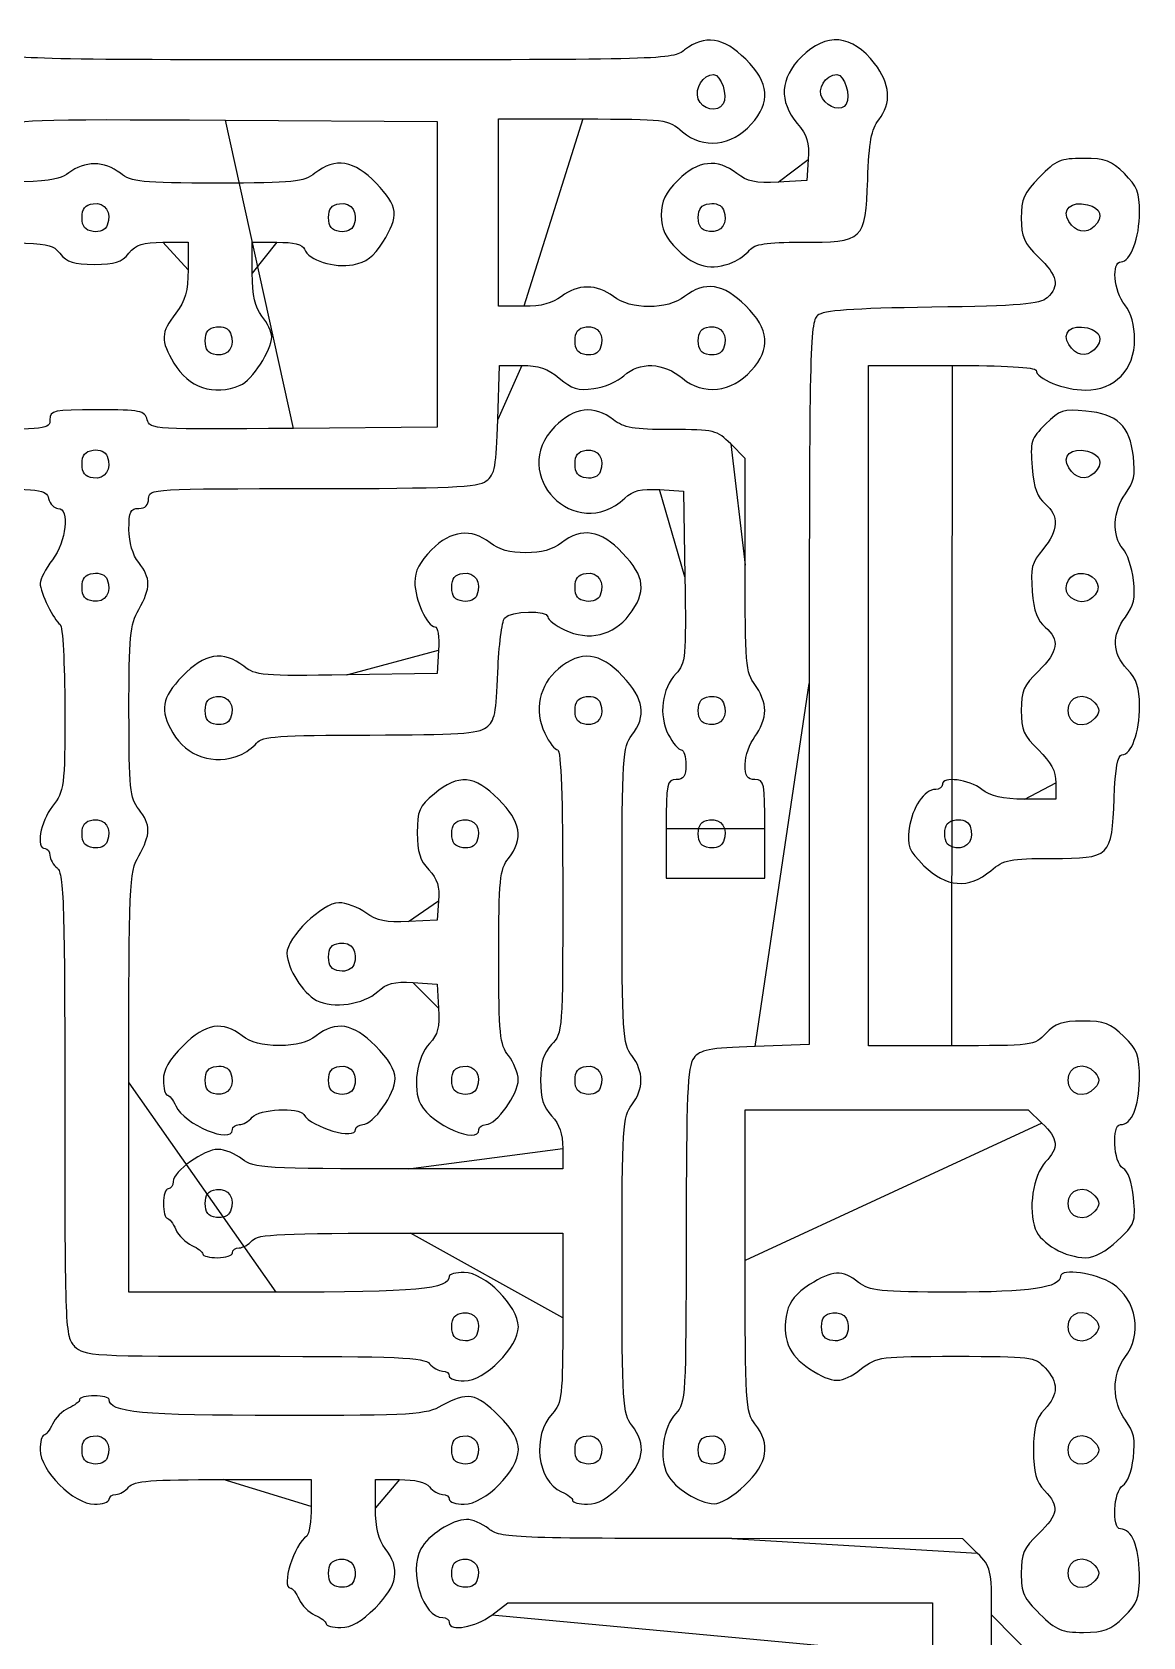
# Model space of a CAD drawing. Extents: x 3 to 424, y 4 to 565.
# Drawn here: x 242.7 to 422.9, y 304.1 to 564.5 of the extents above; entities that cross this region are included whole.
import ezdxf

# ---------------------------------------------------------------- set-up
doc = ezdxf.new("R2010")
doc.units = 0
doc.layers.get('0').update_dxf_attribs({"linetype": 'CONTINUOUS'})

msp = doc.modelspace()

# ---------------------------------------------------------------- linework, layer by layer
at = {"color": 7}
for points in [[(350.7878, 553.63839), (350.7878, 553.63839)], [(370.93212, 553.732942), (370.93212, 553.732942)], [(274.06756, 550.20869), (308.4, 550), (308.4, 525.199998), (308.4, 500.399998), (285.096424, 500.18807)], [(322.473816, 519.999998), (318.4, 519.999998), (318.4, 535.199998), (318.4, 550.4), (332.08452, 550.4)], [(368.6474, 543.828214), (368.39996, 540.399998), (363.7778, 540.159414)], [(250.8, 534.399998), (250.8, 534.399998)], [(290.8, 534.399998), (290.8, 534.399998)], [(350.79996, 534.399998), (350.79996, 534.399998)], [(410.90372, 533.777982), (410.90372, 533.777982)], [(263.928264, 530.39999), (268.000032, 530.39999), (268.000032, 525.946614)], [(278.417792, 525.399998), (278.400032, 530.399998), (282.425136, 530.399998)], [(356.4278, 527.161222), (356.4278, 527.161222)], [(270.8, 514.399998), (270.8, 514.399998)], [(330.79996, 514.399998), (330.79996, 514.399998)], [(350.79996, 514.399998), (350.79996, 514.399998)], [(410.90372, 513.777982), (410.90372, 513.777982)], [(318.270784, 501.632886), (318.54156, 510.399998), (322.155296, 510.399998)], [(391.86052, 400), (378.39996, 400), (378.39996, 455.2), (378.39996, 510.399998), (391.99996, 510.399998)], [(276.479488, 507.180334), (276.479456, 507.180342)], [(358.39996, 477.98772), (358.39996, 495.323078), (356.06156, 497.661542)], [(250.8, 494.399998), (250.8, 494.399998)], [(330.79996, 494.399998), (330.79996, 494.399998)], [(410.90372, 493.777982), (410.90372, 493.777982)], [(344.50244, 490.247814), (348.39996, 489.999998), (348.6194, 476.072256)], [(250.8, 474.4), (250.8, 474.4)], [(310.8, 474.4), (310.8, 474.4)], [(330.79996, 474.4), (330.79996, 474.4)], [(411.32132, 472.708112), (411.32132, 472.708112)], [(308.643832, 464.2), (308.4, 460.4), (293.749376, 460.18176)], [(368.79996, 458.790544), (368.79996, 400.177), (360.0258, 399.87668)], [(270.8, 454.4), (270.8, 454.4)], [(330.79996, 454.4), (330.79996, 454.4)], [(350.79996, 454.4), (350.79996, 454.4)], [(410.79996, 454.4), (410.79996, 454.4)], [(276.427776, 447.161216), (276.427776, 447.161216)], [(408.79996, 442.643064), (408.79996, 440), (403.79996, 440.01776)], [(345.59996, 435.2), (345.59996, 427.2), (353.59996, 427.2), (361.59996, 427.2), (361.59996, 435.2), (361.59996, 435.2)], [(250.8, 434.4), (250.8, 434.4)], [(310.8, 434.4), (310.8, 434.4)], [(350.79996, 434.4), (350.79996, 434.4)], [(390.79996, 434.4), (390.79996, 434.4)], [(398.25412, 428.399968), (398.25412, 428.4)], [(308.653728, 423.491248), (308.4, 420.4), (303.780384, 420.159488)], [(290.8, 414.4), (290.8, 414.4)], [(304.502456, 410.247816), (308.4, 410), (308.647816, 406.102456)], [(282.240512, 360), (258.4, 360), (258.4, 393.975664)], [(270.8, 394.4), (270.8, 394.4)], [(290.8, 394.4), (290.8, 394.4)], [(310.8, 394.4), (310.8, 394.4)], [(330.79996, 394.4), (330.79996, 394.4)], [(410.79996, 394.4), (410.79996, 394.4)], [(358.39996, 365.126184), (358.39996, 389.6), (381.3562, 389.6), (404.31244, 389.6), (406.5562, 387.450328)], [(295.2, 386.4), (295.2, 386.4)], [(315.2, 386.4), (315.2, 386.4)], [(328.79996, 383.34844), (328.79996, 380), (303.8, 380.01776)], [(270.8, 374.4), (270.8, 374.4)], [(410.79996, 374.4), (410.79996, 374.4)], [(304.097952, 369.599968), (328.79996, 369.6), (328.79996, 355.85156)], [(310.8, 354.4), (310.8, 354.4)], [(370.79996, 354.4), (370.79996, 354.4)], [(410.79996, 354.4), (410.79996, 354.4)], [(250.8, 334.4), (250.8, 334.4)], [(310.8, 334.4), (310.8, 334.4)], [(330.79996, 334.4), (330.79996, 334.4)], [(350.79996, 334.4), (350.79996, 334.4)], [(410.79996, 334.4), (410.79996, 334.4)], [(273.697984, 329.6), (288.000032, 329.6), (288.000032, 325.247216)], [(298.417792, 325), (298.400032, 329.6), (302.30208, 329.6)], [(338.39996, 328.8), (338.39996, 328.8)], [(358.36628, 328.676128), (358.36628, 328.676128)], [(396.06156, 317.661536), (393.72308, 320), (356.26156, 320.01776)], [(290.8, 314.4), (290.8, 314.4)], [(310.8, 314.4), (310.8, 314.4)], [(410.79996, 314.4), (410.79996, 314.4)], [(298.400032, 308.8), (298.4, 308.8)], [(317.271112, 307.599968), (319.893248, 309.599968), (354.3466, 309.599968), (388.79996, 309.599968), (388.79996, 300.92396)], [(405.9154, 300), (398.39996, 300), (398.39996, 307.661536)], [(419.84788, 307.294928), (419.84812, 307.294928)]]:
    msp.add_lwpolyline(points, close=True, dxfattribs=at)
for points in [[(358.49412, 560.094118), (354.91372, 563.674519), (351.81708, 564.144955), (348.58172, 561.6)], [(379.39996, 559.411392), (375.78916, 564.120295), (371.54228, 564.502302), (367.51996, 560.48)], [(292.8, 560), (240.26372, 560), (239.00652, 560.036064), (237.018296, 561.6)], [(348.58172, 561.6), (346.59348, 560.036061), (345.33628, 560), (292.8, 560)], [(359.39996, 549.563226), (362.61724, 553.163617), (362.353, 556.235235), (358.49412, 560.094118)], [(367.51996, 560.48), (364.06684, 557.026822), (363.83276, 553.272238), (366.8474, 549.689591)], [(350.7878, 553.63839), (350.21612, 555.439524), (351.57676, 557.6), (353.28268, 557.6)], [(353.28268, 557.6), (354.50652, 557.6), (355.63012, 554.14312), (354.82812, 552.845468)], [(370.93212, 553.732942), (369.98052, 555.244128), (371.41252, 557.6), (373.28268, 557.6)], [(373.28268, 557.6), (374.52772, 557.6), (375.62428, 554.133672), (374.80076, 552.801174)], [(380.08332, 550.287666), (382.20388, 552.983474), (381.9738, 556.054834), (379.39996, 559.411392)], [(354.82812, 552.845468), (353.9374, 551.404244), (351.33476, 551.915011), (350.7878, 553.63839)], [(374.80076, 552.801174), (374.05564, 551.595647), (371.9602, 552.100356), (370.93212, 553.732942)], [(238.294624, 548.87119), (239.681232, 550.359537), (241.019528, 550.409574), (274.06756, 550.20869)], [(332.08452, 550.4), (345.66084, 550.4), (345.7886, 550.383528), (348.2454, 548.316246)], [(348.2454, 548.316246), (351.6038, 545.490366), (356.22188, 546.00663), (359.39996, 549.563226)], [(366.8474, 549.689591), (368.47948, 547.749974), (368.8446, 546.56103), (368.6474, 543.828214)], [(378.28332, 540.514454), (378.50708, 546.708982), (378.8858, 548.765222), (380.08332, 550.287666)], [(257.018328, 541.599998), (254.441256, 543.627126), (251.1784, 543.642534), (248.632088, 541.639598)], [(298.523904, 539.966318), (294.983232, 543.688326), (291.884032, 544.19759), (288.581736, 541.599998)], [(357.06988, 541.559414), (353.91668, 544.03971), (350.7182, 543.678182), (347.51996, 540.479998)], [(413.30084, 543.999998), (409.521, 543.999998), (408.84364, 543.712142), (406.16236, 540.96627)], [(419.93844, 541.538462), (417.81844, 543.658454), (416.89748, 543.999998), (413.30084, 543.999998)], [(248.632088, 541.639598), (246.766544, 540.172166), (245.001568, 540.064934), (219.007032, 539.839598)], [(272.800032, 539.999998), (260.263752, 539.999998), (258.873168, 540.140982), (257.018328, 541.599998)], [(288.581736, 541.599998), (286.726896, 540.140982), (285.336312, 539.999998), (272.800032, 539.999998)], [(299.614608, 530.423086), (302.29932, 534.67595), (302.127656, 536.177982), (298.523904, 539.966318)], [(347.51996, 540.479998), (345.40684, 538.366846), (344.79996, 537.099606), (344.79996, 534.799998)], [(363.7778, 540.159414), (360.087, 539.96731), (358.73524, 540.24943), (357.06988, 541.559414)], [(367.54508, 530.399998), (377.69876, 530.399998), (377.92572, 530.613822), (378.28332, 540.514454)], [(406.16236, 540.96627), (403.63188, 538.374838), (403.19996, 537.406326), (403.19996, 534.323206)], [(422.39996, 535.29795), (422.39996, 538.451134), (421.99236, 539.48455), (419.93844, 541.538462)], [(250.8, 534.399998), (250.8, 535.866182), (251.281392, 536.468358), (252.603576, 536.65611)], [(252.603576, 536.65611), (254.569264, 536.935238), (255.685704, 535.21963), (254.889168, 533.143894)], [(290.8, 534.399998), (290.8, 535.866182), (291.281392, 536.468358), (292.603576, 536.65611)], [(292.603576, 536.65611), (294.569264, 536.935238), (295.685704, 535.21963), (294.889168, 533.143894)], [(350.79996, 534.399998), (350.79996, 535.866182), (351.2814, 536.468358), (352.60356, 536.65611)], [(352.60356, 536.65611), (353.6854, 536.809734), (354.60004, 536.40955), (354.88916, 535.65611)], [(410.90372, 533.777982), (409.685, 535.713294), (411.29652, 537.150022), (413.9414, 536.48619)], [(252.603576, 532.143894), (251.281392, 532.331646), (250.8, 532.933822), (250.8, 534.399998)], [(292.603576, 532.143894), (291.281392, 532.331646), (290.8, 532.933822), (290.8, 534.399998)], [(344.79996, 534.799998), (344.79996, 532.50039), (345.40684, 531.23315), (347.51996, 529.119998)], [(352.60356, 532.143894), (351.2814, 532.331646), (350.79996, 532.933822), (350.79996, 534.399998)], [(354.88916, 535.65611), (355.68572, 533.580374), (354.56924, 531.864766), (352.60356, 532.143894)], [(403.19996, 534.323206), (403.19996, 531.24851), (403.61476, 530.31187), (405.99996, 527.999998)], [(413.9414, 536.48619), (416.16092, 535.929118), (416.5906, 534.510638), (415.01668, 532.936654)], [(419.39996, 527.206246), (420.95028, 527.215926), (422.39996, 531.126126), (422.39996, 535.29795)], [(254.889168, 533.143894), (254.600048, 532.390454), (253.6854, 531.99027), (252.603576, 532.143894)], [(294.889168, 533.143894), (294.600048, 532.390454), (293.6854, 531.99027), (292.603576, 532.143894)], [(415.01668, 532.936654), (413.75148, 531.671494), (412.00532, 532.028686), (410.90372, 533.777982)], [(222.0718, 530.39999), (245.655096, 530.39999), (245.749008, 530.39359), (247.201112, 528.59999)], [(258.398952, 528.59999), (259.564976, 530.039974), (260.670896, 530.39999), (263.928264, 530.39999)], [(282.425136, 530.399998), (285.148728, 530.399998), (286.590056, 530.035662), (286.882624, 529.273246)], [(286.882624, 529.273246), (287.573368, 527.473198), (291.682792, 526.162422), (294.801272, 526.747454)], [(294.801272, 526.747454), (296.93892, 527.148478), (298.1138, 528.045662), (299.614608, 530.423086)], [(347.51996, 529.119998), (350.30196, 526.338014), (352.95668, 525.754254), (356.4278, 527.161222)], [(356.4278, 527.161222), (357.32308, 527.52411), (358.53716, 528.401294), (359.12572, 529.11051)], [(359.12572, 529.11051), (359.96788, 530.125254), (361.7618, 530.399998), (367.54508, 530.399998)], [(247.201112, 528.59999), (248.372952, 527.152838), (249.47048, 526.79999), (252.800032, 526.79999)], [(252.800032, 526.79999), (256.129584, 526.79999), (257.227112, 527.152838), (258.398952, 528.59999)], [(405.99996, 527.999998), (409.11788, 524.978046), (409.4806, 523.26331), (407.39996, 521.382302)], [(419.99996, 520.218294), (418.22132, 522.479558), (417.81628, 527.196358), (419.39996, 527.206246)], [(268.000032, 525.946614), (268.000032, 522.428918), (267.579824, 520.94231), (266.000032, 518.871102)], [(280, 518.399998), (278.83372, 519.891006), (278.431048, 521.672494), (278.417792, 525.399998)], [(337.01828, 521.599998), (334.42508, 523.639846), (331.17492, 523.639846), (328.58172, 521.599998)], [(358.49412, 520.094118), (354.91372, 523.674518), (351.81708, 524.144958), (348.58172, 521.599998)], [(328.58172, 521.599998), (327.15244, 520.475766), (325.33628, 519.999998), (322.473816, 519.999998)], [(348.58172, 521.599998), (345.81412, 519.423022), (339.78588, 519.423022), (337.01828, 521.599998)], [(407.39996, 521.382302), (406.23468, 520.32879), (403.1034, 520.07331), (388.721, 519.85831)], [(266.000032, 518.871102), (263.55688, 515.667966), (263.5164, 514.511142), (265.716968, 510.781462)], [(281.582208, 515.045726), (281.572448, 515.790582), (280.860432, 517.299998), (280, 518.399998)], [(359.39996, 509.56323), (362.61724, 513.163614), (362.353, 516.235238), (358.49412, 520.094118)], [(370.121, 518.502046), (368.915, 517.499694), (368.79996, 512.300486), (368.79996, 458.790544)], [(388.721, 519.85831), (375.55356, 519.66147), (371.12764, 519.338734), (370.121, 518.502046)], [(421.59996, 514.630574), (421.59996, 516.97287), (421.0546, 518.87759), (419.99996, 520.218294)], [(270.8, 514.399998), (270.8, 515.866182), (271.281392, 516.468358), (272.603576, 516.65611)], [(272.603576, 516.65611), (273.6854, 516.809734), (274.600048, 516.40955), (274.889168, 515.65611)], [(330.79996, 514.399998), (330.79996, 515.866182), (331.2814, 516.468358), (332.60356, 516.65611)], [(332.60356, 516.65611), (334.56924, 516.935238), (335.68572, 515.21963), (334.88916, 513.143894)], [(350.79996, 514.399998), (350.79996, 515.866182), (351.2814, 516.468358), (352.60356, 516.65611)], [(352.60356, 516.65611), (354.56924, 516.935238), (355.68572, 515.21963), (354.88916, 513.143894)], [(410.90372, 513.777982), (409.685, 515.713294), (411.29652, 517.150022), (413.9414, 516.48619)], [(413.9414, 516.48619), (416.16092, 515.929118), (416.5906, 514.510638), (415.01668, 512.936654)], [(272.603576, 512.143894), (271.281392, 512.331646), (270.8, 512.933822), (270.8, 514.399998)], [(274.889168, 515.65611), (275.685704, 513.580374), (274.569264, 511.864766), (272.603576, 512.143894)], [(276.479456, 507.180342), (278.35492, 507.938494), (281.609672, 512.955366), (281.582208, 515.045726)], [(332.60356, 512.143894), (331.2814, 512.331646), (330.79996, 512.933822), (330.79996, 514.399998)], [(334.88916, 513.143894), (334.60004, 512.390454), (333.6854, 511.99027), (332.60356, 512.143894)], [(352.60356, 512.143894), (351.2814, 512.331646), (350.79996, 512.933822), (350.79996, 514.399998)], [(354.88916, 513.143894), (354.60004, 512.390454), (353.6854, 511.99027), (352.60356, 512.143894)], [(415.01668, 512.936654), (413.75148, 511.671494), (412.00532, 512.028686), (410.90372, 513.777982)], [(413.6218, 506.399998), (418.38212, 506.399998), (421.59996, 509.719646), (421.59996, 514.630574)], [(265.716968, 510.781462), (268.078552, 506.778878), (272.131648, 505.422718), (276.479488, 507.180334)], [(338.7302, 508.734422), (341.21948, 511.072958), (345.17588, 510.899078), (348.2454, 508.316246)], [(322.155296, 510.399998), (324.88148, 510.399998), (326.37724, 509.888238), (328.2454, 508.316246)], [(328.2454, 508.316246), (330.27428, 506.609054), (331.28524, 506.308062), (333.83956, 506.65067)], [(333.83956, 506.65067), (335.55428, 506.88067), (337.75508, 507.818358), (338.7302, 508.734422)], [(348.2454, 508.316246), (351.6038, 505.490366), (356.22188, 506.00663), (359.39996, 509.56323)], [(391.99996, 510.399998), (400.29436, 510.399998), (405.59996, 510.095918), (405.59996, 509.620542)], [(405.59996, 509.620542), (405.59996, 508.250822), (410.21004, 506.399998), (413.6218, 506.399998)], [(253.274896, 503.199998), (246.133336, 503.199998), (245.6, 503.088814), (245.6, 501.599998)], [(261.37132, 501.58807), (260.985704, 503.06267), (260.29592, 503.199998), (253.274896, 503.199998)], [(337.01828, 501.599998), (333.91492, 504.041102), (330.70228, 503.662278), (327.51996, 500.479998)], [(413.70348, 503.009278), (410.003, 503.364838), (409.46628, 503.18935), (407.14052, 500.863606)], [(421.39836, 495.63515), (420.8386, 500.601246), (418.84092, 502.51563), (413.70348, 503.009278)], [(245.6, 501.599998), (245.6, 500.064286), (245.066664, 499.999998), (232.326184, 499.999998)], [(285.096424, 500.18807), (262.31832, 499.980918), (261.783344, 500.012486), (261.37132, 501.58807)], [(316.4, 491.658334), (317.795544, 492.711486), (318.0346, 493.986078), (318.270784, 501.632886)], [(327.51996, 500.479998), (319.795616, 492.755614), (330.90148, 481.379696), (338.86396, 488.860126)], [(346.38772, 499.999998), (340.26372, 499.999998), (338.71644, 500.264222), (337.01828, 501.599998)], [(407.14052, 500.863606), (404.76956, 498.492678), (404.63148, 498.04303), (404.98068, 493.832446)], [(356.06156, 497.661542), (353.817, 499.90611), (353.42852, 499.999998), (346.38772, 499.999998)], [(250.8, 494.399998), (250.8, 495.866182), (251.281392, 496.468358), (252.603576, 496.65611)], [(252.603576, 496.65611), (253.6854, 496.809734), (254.600048, 496.40955), (254.889168, 495.65611)], [(254.889168, 495.65611), (255.685704, 493.580374), (254.569264, 491.864766), (252.603576, 492.143894)], [(330.79996, 494.399998), (330.79996, 495.866182), (331.2814, 496.468358), (332.60356, 496.65611)], [(332.60356, 496.65611), (334.56924, 496.935238), (335.68572, 495.21963), (334.88916, 493.143894)], [(410.90372, 493.777982), (409.685, 495.713294), (411.29652, 497.150022), (413.9414, 496.48619)], [(413.9414, 496.48619), (416.16092, 495.929118), (416.5906, 494.510638), (415.01668, 492.936654)], [(420.1102, 489.577934), (421.48252, 491.434102), (421.737, 492.630734), (421.39836, 495.63515)], [(252.603576, 492.143894), (251.281392, 492.331646), (250.8, 492.933822), (250.8, 494.399998)], [(332.60356, 492.143894), (331.2814, 492.331646), (330.79996, 492.933822), (330.79996, 494.399998)], [(334.88916, 493.143894), (334.60004, 492.390454), (333.6854, 491.99027), (332.60356, 492.143894)], [(404.98068, 493.832446), (405.2582, 490.485694), (405.79476, 488.977006), (407.07684, 487.938864)], [(415.01668, 492.936654), (413.75148, 491.671494), (412.00532, 492.028686), (410.90372, 493.777982)], [(232.074896, 490.399998), (244.276992, 490.399998), (244.971656, 490.31639), (245.3682, 488.8)], [(261.6, 488.8), (261.6, 490.367414), (262.141816, 490.400518), (288.2, 490.425446)], [(288.2, 490.425446), (310.649552, 490.446886), (315.049648, 490.639286), (316.4, 491.658334)], [(338.86396, 488.860126), (340.22668, 490.140302), (341.45172, 490.44179), (344.50244, 490.247814)], [(245.3682, 488.8), (245.598328, 487.92), (246.284624, 487.2), (246.893304, 487.2)], [(246.893304, 487.2), (248.815784, 487.2), (248.237048, 481.804032), (246, 478.871112)], [(258.417792, 483.8), (258.402752, 486.6726), (258.648192, 487.2), (260, 487.2)], [(260, 487.2), (261.066664, 487.2), (261.6, 487.733336), (261.6, 488.8)], [(407.07684, 487.938864), (409.37404, 486.078704), (409.25076, 483.566712), (406.71444, 480.55244)], [(419.6946, 480.695456), (417.88724, 482.692552), (418.081, 486.833304), (420.1102, 489.577934)], [(260, 478.4), (259.016728, 479.65704), (258.428968, 481.663024), (258.417792, 483.8)], [(317.018296, 481.6), (313.914936, 484.041104), (310.70228, 483.66228), (307.52, 480.48)], [(338.52388, 479.966312), (334.98316, 483.688328), (331.88396, 484.197584), (328.58172, 481.6)], [(307.52, 480.48), (305.578112, 478.538112), (304.8, 477.039176), (304.8, 475.240272)], [(322.79996, 480), (320.26372, 480), (318.394888, 480.517168), (317.018296, 481.6)], [(328.58172, 481.6), (327.20508, 480.517168), (325.33628, 480), (322.79996, 480)], [(339.58476, 469.908904), (342.43892, 473.65096), (342.17796, 476.12504), (338.52388, 479.966312)], [(406.71444, 480.55244), (404.88604, 478.379472), (404.67356, 477.535192), (404.99132, 473.704056)], [(421.40476, 475.578), (421.1762, 477.605808), (420.40668, 479.908664), (419.6946, 480.695456)], [(246, 478.871112), (244.9, 477.428936), (244, 475.708264), (244, 475.0474)], [(250.8, 474.4), (250.8, 475.866184), (251.281392, 476.46836), (252.603576, 476.656112)], [(252.603576, 476.656112), (253.6854, 476.809728), (254.600048, 476.409552), (254.889168, 475.656112)], [(260, 470.8), (261.989384, 474.341936), (261.989384, 475.856712), (260, 478.4)], [(310.8, 474.4), (310.8, 475.866184), (311.281392, 476.46836), (312.603576, 476.656112)], [(312.603576, 476.656112), (314.569264, 476.93524), (315.685704, 475.219624), (314.889168, 473.143888)], [(330.79996, 474.4), (330.79996, 475.866184), (331.2814, 476.46836), (332.60356, 476.656112)], [(332.60356, 476.656112), (334.56924, 476.93524), (335.68572, 475.219624), (334.88916, 473.143888)], [(359.99996, 458.618296), (358.5118, 460.510232), (358.39996, 461.86372), (358.39996, 477.98772)], [(411.32132, 472.708112), (409.7538, 473.70148), (410.5362, 476.359784), (412.4782, 476.638608)], [(412.4782, 476.638608), (414.81092, 476.973536), (416.52964, 474.802152), (415.19996, 473.2)], [(244, 475.0474), (244, 473.572896), (246.224232, 469.003056), (247.250656, 468.368688)], [(252.603576, 472.143888), (251.281392, 472.33164), (250.8, 472.933816), (250.8, 474.4)], [(254.889168, 475.656112), (255.685704, 473.580376), (254.569264, 471.86476), (252.603576, 472.143888)], [(304.8, 475.240272), (304.8, 472.426952), (306.795952, 468), (308.064376, 468)], [(312.603576, 472.143888), (311.281392, 472.33164), (310.8, 472.933816), (310.8, 474.4)], [(332.60356, 472.143888), (331.2814, 472.33164), (330.79996, 472.933816), (330.79996, 474.4)], [(348.6194, 476.072256), (348.82636, 462.939728), (348.7446, 462.04416), (347.18772, 460.386968)], [(420.1102, 469.577928), (421.47476, 471.423672), (421.73636, 472.636064), (421.40476, 475.578)], [(314.889168, 473.143888), (314.600048, 472.390448), (313.6854, 471.990272), (312.603576, 472.143888)], [(334.88916, 473.143888), (334.60004, 472.390448), (333.6854, 471.990272), (332.60356, 472.143888)], [(404.99132, 473.704056), (405.25844, 470.48236), (405.80644, 468.967576), (407.07684, 467.938864)], [(415.19996, 473.2), (414.0798, 471.85024), (412.90924, 471.701792), (411.32132, 472.708112)], [(258.417792, 454.175664), (258.401872, 466.488296), (258.569928, 468.253872), (260, 470.8)], [(318.27808, 460.633424), (318.431024, 464.90504), (318.925104, 468.85), (319.37604, 469.4)], [(319.37604, 469.4), (320.353952, 470.59276), (326.39996, 470.753776), (326.39996, 469.587056)], [(326.39996, 469.587056), (326.39996, 469.139936), (327.61996, 468.19236), (329.111, 467.481328)], [(329.111, 467.481328), (333.00188, 465.625904), (337.03004, 466.559552), (339.58476, 469.908904)], [(420.39996, 461.1244), (417.94908, 463.76896), (417.85452, 466.527024), (420.1102, 469.577928)], [(247.250656, 468.368688), (247.66748, 468.11108), (248, 462.04536), (248, 454.699408)], [(308.064376, 468), (308.547432, 468), (308.786896, 466.429616), (308.643832, 464.2)], [(407.07684, 467.938864), (409.52588, 465.955744), (409.21876, 463.91976), (405.99996, 460.8)], [(277.041488, 461.58176), (273.716464, 464.197224), (270.624024, 463.69592), (267.076128, 459.966312)], [(338.52388, 459.966312), (334.79124, 463.890096), (331.75308, 464.23524), (328.0886, 461.151776)], [(293.749376, 460.18176), (280.072208, 459.978016), (278.962056, 460.07104), (277.041488, 461.58176)], [(328.0886, 461.151776), (324.96612, 458.524376), (324.10276, 454.440672), (325.88132, 450.711)], [(422.39996, 455.120824), (422.39996, 458.11392), (421.95668, 459.444736), (420.39996, 461.1244)], [(267.076128, 459.966312), (263.695264, 456.41228), (263.367544, 454.481968), (265.519912, 450.8)], [(316.4, 451.658872), (317.767376, 452.691224), (318.040432, 453.996048), (318.27808, 460.633424)], [(339.99996, 450.4), (342.447, 453.528344), (342.02084, 456.290224), (338.52388, 459.966312)], [(347.18772, 460.386968), (344.87428, 457.924392), (344.32932, 453.630688), (345.93596, 450.523832)], [(361.59996, 454.4), (361.59996, 455.601328), (360.87996, 457.49956), (359.99996, 458.618296)], [(405.99996, 460.8), (403.5978, 458.47168), (403.19996, 457.562464), (403.19996, 454.4)], [(270.8, 454.4), (270.8, 455.866184), (271.281392, 456.46836), (272.603576, 456.656112)], [(272.603576, 456.656112), (274.569264, 456.93524), (275.685704, 455.219624), (274.889168, 453.143888)], [(330.79996, 454.4), (330.79996, 455.866184), (331.2814, 456.46836), (332.60356, 456.656112)], [(332.60356, 456.656112), (333.6854, 456.809728), (334.60004, 456.409552), (334.88916, 455.656112)], [(350.79996, 454.4), (350.79996, 455.866184), (351.2814, 456.46836), (352.60356, 456.656112)], [(352.60356, 456.656112), (353.6854, 456.809728), (354.60004, 456.409552), (354.88916, 455.656112)], [(410.79996, 454.4), (410.79996, 456.78748), (413.56396, 457.571264), (415.16796, 455.638608)], [(248, 454.699408), (248, 441.8454), (247.94664, 441.42332), (246, 438.871112)], [(260, 438.4), (258.587232, 440.20612), (258.433856, 441.73544), (258.417792, 454.175664)], [(272.603576, 452.143888), (271.281392, 452.33164), (270.8, 452.933816), (270.8, 454.4)], [(332.60356, 452.143888), (331.2814, 452.33164), (330.79996, 452.933816), (330.79996, 454.4)], [(334.88916, 455.656112), (335.68572, 453.580376), (334.56924, 451.86476), (332.60356, 452.143888)], [(352.60356, 452.143888), (351.2814, 452.33164), (350.79996, 452.933816), (350.79996, 454.4)], [(354.88916, 455.656112), (355.68572, 453.580376), (354.56924, 451.86476), (352.60356, 452.143888)], [(359.99996, 450.181704), (360.87996, 451.30044), (361.59996, 453.198672), (361.59996, 454.4)], [(403.19996, 454.4), (403.19996, 451.237536), (403.5978, 450.32832), (405.99996, 448)], [(415.16796, 453.161392), (413.56396, 451.228736), (410.79996, 452.01252), (410.79996, 454.4)], [(415.16796, 455.638608), (416.00524, 454.62976), (416.00524, 454.17024), (415.16796, 453.161392)], [(419.55116, 447.2), (421.08108, 447.2), (422.39996, 450.86712), (422.39996, 455.120824)], [(265.519912, 450.8), (267.783304, 446.92812), (272.209752, 445.451488), (276.427776, 447.161216)], [(274.889168, 453.143888), (274.600048, 452.390448), (273.6854, 451.990272), (272.603576, 452.143888)], [(297.497952, 450.42544), (311.66004, 450.44624), (315.090368, 450.670112), (316.4, 451.658872)], [(325.88132, 450.711), (326.59236, 449.219952), (327.53996, 448), (327.98708, 448)], [(276.427776, 447.161216), (277.323048, 447.524112), (278.537128, 448.401288), (279.125728, 449.110512)], [(279.125728, 449.110512), (280.048376, 450.222232), (282.581128, 450.403504), (297.497952, 450.42544)], [(327.98708, 448), (328.51876, 448), (328.79996, 440.06076), (328.79996, 425.05156)], [(338.43556, 424.4), (338.43556, 447.002904), (338.52668, 448.516424), (339.99996, 450.4)], [(345.93596, 450.523832), (346.6538, 449.13572), (347.5918, 448), (348.02052, 448)], [(348.02052, 448), (348.44924, 448), (348.79996, 446.92), (348.79996, 445.6)], [(358.39996, 445.673816), (358.39996, 447.034416), (359.11996, 449.062968), (359.99996, 450.181704)], [(405.99996, 448), (408.0874, 445.976832), (408.79996, 444.613456), (408.79996, 442.643064)], [(348.79996, 445.6), (348.79996, 443.733336), (348.44444, 443.2), (347.19996, 443.2)], [(359.99996, 443.2), (358.74492, 443.2), (358.39996, 443.733336), (358.39996, 445.673816)], [(418.27956, 440.121552), (418.47508, 445.070168), (418.85764, 447.2), (419.55116, 447.2)], [(318.4, 440), (314.477608, 443.922392), (311.87064, 444.144264), (307.969784, 440.887688)], [(347.19996, 443.2), (345.70668, 443.2), (345.59996, 442.666664), (345.59996, 435.2)], [(361.59996, 435.2), (361.59996, 442.666664), (361.49332, 443.2), (359.99996, 443.2)], [(396.79996, 441.599968), (394.70548, 443.238344), (390.39996, 443.776528), (390.39996, 442.399968)], [(307.969784, 440.887688), (305.483776, 438.812272), (305.2, 438.163176), (305.2, 434.552136)], [(389.32396, 441.599968), (387.47932, 441.599968), (385.48316, 438.6642), (385.02988, 435.2844)], [(390.39996, 442.399968), (390.39996, 441.959968), (389.9158, 441.599968), (389.32396, 441.599968)], [(403.79996, 440.01776), (400.07252, 440.03104), (398.291, 440.433688), (396.79996, 441.599968)], [(246, 438.871112), (244.013448, 436.266608), (243.268312, 432), (244.8, 432)], [(260, 430.8), (261.989384, 434.341936), (261.989384, 435.856712), (260, 438.4)], [(320, 430.4), (322.498232, 433.5938), (322.036632, 436.363368), (318.4, 440)], [(408.21756, 430.4), (417.7034, 430.4), (417.90324, 430.59308), (418.27956, 440.121552)], [(250.8, 434.4), (250.8, 435.866184), (251.281392, 436.46836), (252.603576, 436.656112)], [(252.603576, 436.656112), (254.569264, 436.93524), (255.685704, 435.219624), (254.889168, 433.143888)], [(310.8, 434.4), (310.8, 435.866184), (311.281392, 436.46836), (312.603576, 436.656112)], [(312.603576, 436.656112), (314.569264, 436.93524), (315.685704, 435.219624), (314.889168, 433.143888)], [(350.79996, 434.4), (350.79996, 435.866184), (351.2814, 436.46836), (352.60356, 436.656112)], [(352.60356, 436.656112), (354.56924, 436.93524), (355.68572, 435.219624), (354.88916, 433.143888)], [(385.02988, 435.2844), (384.63932, 432.372648), (384.88108, 431.758904), (387.41764, 429.222304)], [(390.79996, 434.4), (390.79996, 435.866184), (391.2814, 436.46836), (392.60356, 436.656112)], [(392.60356, 436.656112), (393.6854, 436.809728), (394.60004, 436.409552), (394.88916, 435.656112)], [(394.88916, 435.656112), (395.68572, 433.580376), (394.56924, 431.86476), (392.60356, 432.143888)], [(252.603576, 432.143888), (251.281392, 432.33164), (250.8, 432.933816), (250.8, 434.4)], [(254.889168, 433.143888), (254.600048, 432.390448), (253.6854, 431.990272), (252.603576, 432.143888)], [(305.2, 434.552136), (305.2, 431.446384), (305.622736, 430.07892), (307.053728, 428.555696)], [(312.603576, 432.143888), (311.281392, 432.33164), (310.8, 432.933816), (310.8, 434.4)], [(314.889168, 433.143888), (314.600048, 432.390448), (313.6854, 431.990272), (312.603576, 432.143888)], [(352.60356, 432.143888), (351.2814, 432.33164), (350.79996, 432.933816), (350.79996, 434.4)], [(354.88916, 433.143888), (354.60004, 432.390448), (353.6854, 431.990272), (352.60356, 432.143888)], [(392.60356, 432.143888), (391.2814, 432.33164), (390.79996, 432.933816), (390.79996, 434.4)], [(244.8, 432), (245.24, 432), (245.6, 431.50408), (245.6, 430.897952)], [(245.6, 430.897952), (245.6, 430.291832), (246.14, 429.347752), (246.8, 428.8)], [(258.4, 393.975664), (258.4, 426.468448), (258.46984, 428.075664), (260, 430.8)], [(318.435576, 414.4), (318.435576, 427.078712), (318.583224, 428.588752), (320, 430.4)], [(398.25412, 428.4), (400.42372, 430.22564), (401.29236, 430.4), (408.21756, 430.4)], [(246.8, 428.8), (247.83544, 427.940664), (248, 422.661232), (248, 390.302048)], [(307.053728, 428.555696), (308.467944, 427.050336), (308.847304, 425.849552), (308.653728, 423.491248)], [(387.41764, 429.222304), (390.95588, 425.68412), (394.68972, 425.400768), (398.25412, 428.399968)], [(328.79996, 425.05156), (328.79996, 402.354224), (328.77996, 402.08216), (326.99996, 400.187112)], [(292.476504, 423.2), (289.795864, 423.2), (283.976248, 417.53112), (284.058472, 415)], [(296.856888, 421.559488), (295.589752, 422.461768), (293.618584, 423.2), (292.476504, 423.2)], [(339.99996, 398.4), (338.52668, 400.283576), (338.43556, 401.797096), (338.43556, 424.4)], [(303.780384, 420.159488), (300.14252, 419.970096), (298.671152, 420.267624), (296.856888, 421.559488)], [(292.603576, 416.656112), (294.569264, 416.93524), (295.685704, 415.219624), (294.889168, 413.143888)], [(284.058472, 415), (284.141176, 412.453904), (286.57668, 408.584184), (288.86144, 407.368664)], [(290.8, 414.4), (290.8, 415.866184), (291.281392, 416.46836), (292.603576, 416.656112)], [(292.603576, 412.143888), (291.281392, 412.33164), (290.8, 412.933816), (290.8, 414.4)], [(320, 398.4), (318.583224, 400.211248), (318.435576, 401.721288), (318.435576, 414.4)], [(294.889168, 413.143888), (294.600048, 412.390448), (293.6854, 411.990272), (292.603576, 412.143888)], [(298.781096, 408.78224), (300.232384, 410.145656), (301.401032, 410.445016), (304.502456, 410.247816)], [(288.86144, 407.368664), (291.492504, 405.968904), (296.554232, 406.690216), (298.781096, 408.78224)], [(276.8, 401.6), (273.6062, 404.098232), (270.836632, 403.636632), (267.2, 400)], [(298.4, 400), (294.763368, 403.636632), (291.9938, 404.098232), (288.8, 401.6)], [(308.647816, 406.102456), (308.845016, 403.001032), (308.545656, 401.832384), (307.18224, 400.381096)], [(413.18756, 404), (409.8394, 404), (408.73116, 403.629824), (407.19996, 402)], [(419.84812, 401.505072), (417.66116, 403.6432), (416.70868, 404), (413.18756, 404)], [(282.8, 400.035576), (280.04548, 400.035576), (278.177256, 400.522696), (276.8, 401.6)], [(288.8, 401.6), (287.422744, 400.522696), (285.55452, 400.035576), (282.8, 400.035576)], [(407.19996, 402), (405.3402, 400.02036), (405.18412, 400), (391.86052, 400)], [(422.37452, 394.505072), (422.39692, 398.531776), (422.129, 399.275072), (419.84812, 401.505072)], [(267.2, 400), (264.888888, 397.688888), (264, 396.133336), (264, 394.4)], [(301.6, 394.675512), (301.6, 396.087416), (300.526672, 397.873328), (298.4, 400)], [(307.18224, 400.381096), (305.090216, 398.154232), (304.368904, 393.092504), (305.768664, 390.46144)], [(326.99996, 400.187112), (325.64532, 398.745096), (325.19996, 397.313432), (325.19996, 394.4)], [(360.0258, 399.87668), (352.41644, 399.616224), (351.0922, 399.365512), (350.05124, 397.988176)], [(270.8, 394.4), (270.8, 395.866184), (271.281392, 396.46836), (272.603576, 396.656112)], [(272.603576, 396.656112), (273.6854, 396.809728), (274.600048, 396.409552), (274.889168, 395.656112)], [(290.8, 394.4), (290.8, 395.866184), (291.281392, 396.46836), (292.603576, 396.656112)], [(292.603576, 396.656112), (294.569264, 396.93524), (295.685704, 395.219624), (294.889168, 393.143888)], [(310.8, 394.4), (310.8, 395.866184), (311.281392, 396.46836), (312.603576, 396.656112)], [(312.603576, 396.656112), (314.569264, 396.93524), (315.685704, 395.219624), (314.889168, 393.143888)], [(321.582208, 394.475512), (321.572448, 395.533984), (320.860432, 397.3), (320, 398.4)], [(330.79996, 394.4), (330.79996, 395.866184), (331.2814, 396.46836), (332.60356, 396.656112)], [(332.60356, 396.656112), (334.56924, 396.93524), (335.68572, 395.219624), (334.88916, 393.143888)], [(339.99996, 390.4), (341.99172, 392.946256), (341.99172, 395.853744), (339.99996, 398.4)], [(350.05124, 397.988176), (349.04012, 396.650368), (348.84684, 392.120208), (348.8254, 369.25156)], [(410.79996, 394.4), (410.79996, 396.78748), (413.56396, 397.571264), (415.16796, 395.638608)], [(264, 394.4), (264, 393.08), (264.274632, 392), (264.610296, 392)], [(272.603576, 392.143888), (271.281392, 392.33164), (270.8, 392.933816), (270.8, 394.4)], [(274.889168, 395.656112), (275.685704, 393.580376), (274.569264, 391.86476), (272.603576, 392.143888)], [(292.603576, 392.143888), (291.281392, 392.33164), (290.8, 392.933816), (290.8, 394.4)], [(296.359288, 387.2), (298.075312, 387.2), (301.6, 392.227728), (301.6, 394.675512)], [(312.603576, 392.143888), (311.281392, 392.33164), (310.8, 392.933816), (310.8, 394.4)], [(316.359288, 387.2), (318.016584, 387.2), (321.60328, 392.196256), (321.582208, 394.475512)], [(325.19996, 394.4), (325.19996, 391.486568), (325.64532, 390.054904), (326.99996, 388.612888)], [(332.60356, 392.143888), (331.2814, 392.33164), (330.79996, 392.933816), (330.79996, 394.4)], [(415.16796, 393.161392), (413.56396, 391.228736), (410.79996, 392.01252), (410.79996, 394.4)], [(415.16796, 395.638608), (416.00524, 394.62976), (416.00524, 394.17024), (415.16796, 393.161392)], [(419.3118, 387.2), (421.13452, 387.2), (422.34964, 390.098344), (422.37452, 394.505072)], [(264.610296, 392), (264.94596, 392), (265.57596, 391.21172), (266.010296, 390.248264)], [(294.889168, 393.143888), (294.600048, 392.390448), (293.6854, 391.990272), (292.603576, 392.143888)], [(314.889168, 393.143888), (314.600048, 392.390448), (313.6854, 391.990272), (312.603576, 392.143888)], [(334.88916, 393.143888), (334.60004, 392.390448), (333.6854, 391.990272), (332.60356, 392.143888)], [(248, 390.302048), (248, 353.866664), (248.04552, 352.754488), (249.6, 351.2)], [(266.010296, 390.248264), (267.384424, 387.200152), (275.2, 383.92732), (275.2, 386.4)], [(276.302048, 387.2), (276.908168, 387.2), (277.852248, 387.74), (278.4, 388.4)], [(278.4, 388.4), (279.505816, 389.732432), (286.007344, 390.082544), (286.768688, 388.850656)], [(286.768688, 388.850656), (288.092648, 386.708456), (295.2, 384.642616), (295.2, 386.4)], [(305.768664, 390.46144), (307.515864, 387.177304), (315.2, 383.868264), (315.2, 386.4)], [(326.99996, 388.612888), (328.27476, 387.255944), (328.79996, 385.719856), (328.79996, 383.34844)], [(338.43556, 364.4), (338.43556, 387.002904), (338.52668, 388.516424), (339.99996, 390.4)], [(275.2, 386.4), (275.2, 386.84), (275.69592, 387.2), (276.302048, 387.2)], [(295.2, 386.4), (295.2, 386.84), (295.72168, 387.2), (296.359288, 387.2)], [(315.2, 386.4), (315.2, 386.84), (315.72168, 387.2), (316.359288, 387.2)], [(406.5562, 387.450328), (409.2418, 384.877352), (409.36132, 383.50064), (407.10732, 381.101376)], [(419.707, 380.148056), (418.18084, 381.00216), (417.83348, 387.2), (419.3118, 387.2)], [(272.875512, 383.182176), (270.596256, 383.203216), (265.6, 379.616552), (265.6, 377.959256)], [(276.8, 381.599968), (275.7, 382.4604), (273.933984, 383.172392), (272.875512, 383.182176)], [(303.8, 380.01776), (280.219608, 380.03456), (278.686432, 380.124384), (276.8, 381.599968)], [(407.10732, 381.101376), (405.13188, 378.998592), (404.28468, 373.372808), (405.47844, 370.284496)], [(265.6, 377.959256), (265.6, 377.321648), (265.24, 376.799968), (264.8, 376.799968)], [(421.40964, 375.299552), (421.15364, 377.963848), (420.55284, 379.674704), (419.707, 380.148056)], [(264.8, 376.799968), (264.36, 376.799968), (264, 375.719968), (264, 374.399968)], [(270.8, 374.4), (270.8, 375.866184), (271.281392, 376.46836), (272.603576, 376.656112)], [(272.603576, 376.656112), (274.569264, 376.93524), (275.685704, 375.219624), (274.889168, 373.143888)], [(410.79996, 374.4), (410.79996, 376.78748), (413.56396, 377.571264), (415.16796, 375.638608)], [(415.16796, 375.638608), (416.00524, 374.62976), (416.00524, 374.17024), (415.16796, 373.161392)], [(418.84564, 368.391248), (421.66668, 371.0518), (421.78676, 371.375272), (421.40964, 375.299552)], [(264, 374.399968), (264, 373.079968), (264.274632, 371.999968), (264.610296, 371.999968)], [(272.603576, 372.143888), (271.281392, 372.33164), (270.8, 372.933816), (270.8, 374.4)], [(274.889168, 373.143888), (274.600048, 372.390448), (273.6854, 371.990272), (272.603576, 372.143888)], [(415.16796, 373.161392), (413.56396, 371.228736), (410.79996, 372.01252), (410.79996, 374.4)], [(264.610296, 371.999968), (264.94596, 371.999968), (265.57596, 371.189968), (266.010296, 370.199968)], [(266.010296, 370.199968), (266.444632, 369.209968), (267.61, 368.0446), (268.6, 367.610264)], [(405.47844, 370.284496), (406.41012, 367.874224), (410.38492, 365.6), (413.66596, 365.6)], [(268.6, 367.610264), (269.59, 367.175928), (270.4, 366.545928), (270.4, 366.210264)], [(276.302048, 367.199968), (276.908168, 367.199968), (277.852248, 367.739968), (278.4, 368.399968)], [(278.4, 368.399968), (279.245904, 369.419224), (283.116544, 369.599968), (304.097952, 369.599968)], [(348.8254, 369.25156), (348.8006, 342.8658), (348.7534, 342.053312), (347.13444, 340.330192)], [(413.66596, 365.6), (415.10308, 365.6), (416.92988, 366.584416), (418.84564, 368.391248)], [(270.4, 366.210264), (270.4, 365.8746), (271.48, 365.599968), (272.8, 365.599968)], [(272.8, 365.599968), (274.12, 365.599968), (275.2, 365.959968), (275.2, 366.399968)], [(275.2, 366.399968), (275.2, 366.839968), (275.69592, 367.199968), (276.302048, 367.199968)], [(359.99996, 338.618296), (358.47916, 340.551688), (358.39996, 341.86372), (358.39996, 365.126184)], [(310.39376, 362.6), (310.3716, 360.467056), (305.314216, 360), (282.240512, 360)], [(312.8, 363.2), (311.48, 363.2), (310.397192, 362.93), (310.39376, 362.6)], [(321.6, 354.4), (321.6, 357.752248), (316.152248, 363.2), (312.8, 363.2)], [(339.99996, 338.4), (338.52668, 340.283576), (338.43556, 341.797096), (338.43556, 364.4)], [(376.79996, 361.6), (374.15764, 363.666864), (372.59396, 363.595008), (368.85532, 361.234936)], [(409.59372, 362.6), (409.57452, 360.736312), (404.57556, 360.000944), (392.04052, 360.017792)], [(417.9698, 361.4), (415.38196, 363.095488), (409.60748, 363.922768), (409.59372, 362.6)], [(368.85532, 361.234936), (366.75132, 359.90672), (365.56916, 358.480744), (365.20764, 356.834936)], [(392.04052, 360.017792), (380.13148, 360.033792), (378.59884, 360.192896), (376.79996, 361.6)], [(419.99996, 349.381704), (422.94404, 353.12444), (421.99116, 358.765272), (417.9698, 361.4)], [(312.603576, 356.656112), (314.569264, 356.93524), (315.685704, 355.219624), (314.889168, 353.143888)], [(365.20764, 356.834936), (364.28924, 352.653488), (365.4442, 349.718408), (368.85532, 347.565064)], [(372.60356, 356.656112), (374.56924, 356.93524), (375.68572, 355.219624), (374.88916, 353.143888)], [(410.79996, 354.4), (410.79996, 356.78748), (413.56396, 357.571264), (415.16796, 355.638608)], [(310.8, 354.4), (310.8, 355.866184), (311.281392, 356.46836), (312.603576, 356.656112)], [(312.603576, 352.143888), (311.281392, 352.33164), (310.8, 352.933816), (310.8, 354.4)], [(312.8, 345.6), (316.152248, 345.6), (321.6, 351.047752), (321.6, 354.4)], [(328.79996, 355.85156), (328.79996, 343.023728), (328.68844, 341.984408), (327.13444, 340.330192)], [(370.79996, 354.4), (370.79996, 355.866184), (371.2814, 356.46836), (372.60356, 356.656112)], [(372.60356, 352.143888), (371.2814, 352.33164), (370.79996, 352.933816), (370.79996, 354.4)], [(415.16796, 353.161392), (413.56396, 351.228736), (410.79996, 352.01252), (410.79996, 354.4)], [(415.16796, 355.638608), (416.00524, 354.62976), (416.00524, 354.17024), (415.16796, 353.161392)], [(314.889168, 353.143888), (314.600048, 352.390448), (313.6854, 351.990272), (312.603576, 352.143888)], [(374.88916, 353.143888), (374.60004, 352.390448), (373.6854, 351.990272), (372.60356, 352.143888)], [(249.6, 351.2), (251.137944, 349.662056), (252.266664, 349.6), (278.702048, 349.6)], [(278.702048, 349.6), (302.172344, 349.6), (306.350088, 349.42408), (307.2, 348.4)], [(377.27108, 347.600024), (379.81388, 349.539464), (380.2782, 349.600024), (392.60716, 349.600024)], [(392.60716, 349.600024), (404.86252, 349.600024), (405.3838, 349.533224), (407.06052, 347.748464)], [(420.1102, 339.222072), (417.92716, 342.174784), (417.8782, 346.68432), (419.99996, 349.381704)], [(307.2, 348.4), (307.747752, 347.74), (308.691832, 347.2), (309.297952, 347.2)], [(309.297952, 347.2), (309.90408, 347.2), (310.4, 346.84), (310.4, 346.4)], [(310.4, 346.4), (310.4, 345.96), (311.48, 345.6), (312.8, 345.6)], [(368.85532, 347.565064), (372.76076, 345.09968), (373.99972, 345.104824), (377.27108, 347.600024)], [(407.06052, 347.748464), (409.28132, 345.384568), (409.26348, 343.396528), (406.99972, 340.987136)], [(318.400032, 340), (314.782912, 343.61712), (313.262216, 343.881592), (309.200032, 341.6)], [(248.600032, 341.189704), (247.610032, 340.755368), (246.444664, 339.59), (246.010328, 338.6)], [(250.400032, 342.589704), (250.400032, 342.25404), (249.590032, 341.62404), (248.600032, 341.189704)], [(252.800032, 343.2), (251.480032, 343.2), (250.400032, 342.925368), (250.400032, 342.589704)], [(255.206272, 342.6), (255.203072, 342.93), (254.120032, 343.2), (252.800032, 343.2)], [(282.935192, 340), (260.286728, 340), (255.228384, 340.474296), (255.206272, 342.6)], [(309.200032, 341.6), (306.531768, 340.101328), (304.86848, 340), (282.935192, 340)], [(246.010328, 338.6), (245.575992, 337.61), (244.945992, 336.8), (244.610328, 336.8)], [(321.600032, 334.4), (321.600032, 336.133336), (320.711144, 337.688888), (318.400032, 340)], [(327.13444, 340.330192), (323.75292, 336.730792), (324.60788, 329.381936), (328.6142, 327.610296)], [(347.13444, 340.330192), (345.08404, 338.147704), (344.38124, 333.069272), (345.76868, 330.46144)], [(358.36628, 328.676128), (362.08836, 332.2168), (362.59756, 335.316), (359.99996, 338.618296)], [(406.99972, 340.987136), (405.5574, 339.451792), (405.19972, 338.143088), (405.19972, 334.400024)], [(421.39484, 333.13364), (421.73732, 336.172176), (421.4866, 337.360336), (420.1102, 339.222072)], [(244.610328, 336.8), (244.274664, 336.8), (244.000032, 335.72), (244.000032, 334.4)], [(250.8, 334.4), (250.8, 335.866184), (251.281392, 336.46836), (252.603576, 336.656112)], [(252.603576, 336.656112), (254.569264, 336.93524), (255.685704, 335.219624), (254.889168, 333.143888)], [(310.8, 334.4), (310.8, 335.866184), (311.281392, 336.46836), (312.603576, 336.656112)], [(312.603576, 336.656112), (314.569264, 336.93524), (315.685704, 335.219624), (314.889168, 333.143888)], [(330.79996, 334.4), (330.79996, 335.866184), (331.2814, 336.46836), (332.60356, 336.656112)], [(332.60356, 336.656112), (334.56924, 336.93524), (335.68572, 335.219624), (334.88916, 333.143888)], [(338.39996, 328.8), (342.0366, 332.436632), (342.4982, 335.2062), (339.99996, 338.4)], [(350.79996, 334.4), (350.79996, 335.866184), (351.2814, 336.46836), (352.60356, 336.656112)], [(352.60356, 336.656112), (354.56924, 336.93524), (355.68572, 335.219624), (354.88916, 333.143888)], [(410.79996, 334.4), (410.79996, 336.78748), (413.56396, 337.571264), (415.16796, 335.638608)], [(244.000032, 334.4), (244.000032, 331.047752), (249.447784, 325.6), (252.800032, 325.6)], [(252.603576, 332.143888), (251.281392, 332.33164), (250.8, 332.933816), (250.8, 334.4)], [(312.603576, 332.143888), (311.281392, 332.33164), (310.8, 332.933816), (310.8, 334.4)], [(312.800032, 325.6), (316.15228, 325.6), (321.600032, 331.047752), (321.600032, 334.4)], [(332.60356, 332.143888), (331.2814, 332.33164), (330.79996, 332.933816), (330.79996, 334.4)], [(352.60356, 332.143888), (351.2814, 332.33164), (350.79996, 332.933816), (350.79996, 334.4)], [(405.19972, 334.400024), (405.19972, 330.65696), (405.5574, 329.348256), (406.99972, 327.812912)], [(415.16796, 333.161392), (413.56396, 331.228736), (410.79996, 332.01252), (410.79996, 334.4)], [(415.16796, 335.638608), (416.00524, 334.62976), (416.00524, 334.17024), (415.16796, 333.161392)], [(254.889168, 333.143888), (254.600048, 332.390448), (253.6854, 331.990272), (252.603576, 332.143888)], [(314.889168, 333.143888), (314.600048, 332.390448), (313.6854, 331.990272), (312.603576, 332.143888)], [(334.88916, 333.143888), (334.60004, 332.390448), (333.6854, 331.990272), (332.60356, 332.143888)], [(354.88916, 333.143888), (354.60004, 332.390448), (353.6854, 331.990272), (352.60356, 332.143888)], [(419.68468, 328.639424), (420.46204, 329.074456), (421.13732, 330.849144), (421.39484, 333.13364)], [(256.30208, 327.2), (256.9082, 327.2), (257.85228, 327.74), (258.400032, 328.4)], [(258.400032, 328.4), (259.217328, 329.384776), (261.961024, 329.6), (273.697984, 329.6)], [(302.30208, 329.6), (304.7946, 329.6), (306.563872, 329.166528), (307.200032, 328.4)], [(307.200032, 328.4), (307.747784, 327.74), (308.691864, 327.2), (309.297984, 327.2)], [(332.79996, 325.6), (334.53332, 325.6), (336.08892, 326.488888), (338.39996, 328.8)], [(345.76868, 330.46144), (346.97748, 328.189328), (350.84908, 325.7418), (353.36628, 325.658472)], [(353.36628, 325.658472), (354.37804, 325.624952), (356.51404, 326.91412), (358.36628, 328.676128)], [(419.3118, 321.6), (417.84996, 321.6), (418.17812, 327.796328), (419.68468, 328.639424)], [(252.800032, 325.6), (254.120032, 325.6), (255.200032, 325.96), (255.200032, 326.4)], [(255.200032, 326.4), (255.200032, 326.84), (255.695952, 327.2), (256.30208, 327.2)], [(309.297984, 327.2), (309.904112, 327.2), (310.400032, 326.84), (310.400032, 326.4)], [(310.400032, 326.4), (310.400032, 325.96), (311.480032, 325.6), (312.800032, 325.6)], [(328.6142, 327.610296), (329.59636, 327.17596), (330.39996, 326.54596), (330.39996, 326.210296)], [(330.39996, 326.210296), (330.39996, 325.874632), (331.47996, 325.6), (332.79996, 325.6)], [(406.99972, 327.812912), (409.4494, 325.205416), (409.27364, 323.973232), (405.99972, 320.800024)], [(288.000032, 325.247216), (288.000032, 322.853184), (287.662832, 320.686024), (287.250688, 320.431312)], [(300, 318.4), (298.86748, 319.847848), (298.430664, 321.669952), (298.417792, 325)], [(313.2, 323.123712), (310.841512, 323.063712), (306.949096, 320.557336), (305.768664, 318.338528)], [(316.8, 321.599968), (315.7, 322.4604), (314.08, 323.14608), (313.2, 323.123712)], [(287.250688, 320.431312), (285.26616, 319.2048), (283.009888, 312), (284.610328, 312)], [(356.26156, 320.01776), (320.313704, 320.0348), (318.719184, 320.09876), (316.8, 321.599968)], [(405.99972, 320.800024), (403.59868, 318.47284), (403.19972, 317.561712), (403.19972, 314.405448)], [(422.37452, 314.294928), (422.34972, 318.701656), (421.13452, 321.6), (419.3118, 321.6)], [(298.4, 308.8), (302.036632, 312.436632), (302.498232, 315.2062), (300, 318.4)], [(305.768664, 318.338528), (303.771016, 314.58364), (306.127816, 307.199968), (309.323992, 307.199968)], [(290.8, 314.4), (290.8, 315.866184), (291.281392, 316.46836), (292.603576, 316.656112)], [(292.603576, 316.656112), (294.569264, 316.93524), (295.685704, 315.219624), (294.889168, 313.143888)], [(310.8, 314.4), (310.8, 315.866184), (311.281392, 316.46836), (312.603576, 316.656112)], [(312.603576, 316.656112), (314.569264, 316.93524), (315.685704, 315.219624), (314.889168, 313.143888)], [(398.39996, 307.661536), (398.39996, 315.062888), (398.32076, 315.402496), (396.06156, 317.661536)], [(410.79996, 314.4), (410.79996, 316.78748), (413.56396, 317.571264), (415.16796, 315.638608)], [(415.16796, 315.638608), (416.00524, 314.62976), (416.00524, 314.17024), (415.16796, 313.161392)], [(292.603576, 312.143888), (291.281392, 312.33164), (290.8, 312.933816), (290.8, 314.4)], [(294.889168, 313.143888), (294.600048, 312.390448), (293.6854, 311.990272), (292.603576, 312.143888)], [(312.603576, 312.143888), (311.281392, 312.33164), (310.8, 312.933816), (310.8, 314.4)], [(314.889168, 313.143888), (314.600048, 312.390448), (313.6854, 311.990272), (312.603576, 312.143888)], [(403.19972, 314.405448), (403.19972, 311.199032), (403.59068, 310.343016), (406.23348, 307.762384)], [(415.16796, 313.161392), (413.56396, 311.228736), (410.79996, 312.01252), (410.79996, 314.4)], [(419.84812, 307.294928), (422.129, 309.524928), (422.39732, 310.268224), (422.37452, 314.294928)], [(284.610328, 312), (284.945992, 312), (285.575992, 311.19), (286.010328, 310.2)], [(286.010328, 310.2), (286.444664, 309.21), (287.610032, 308.044632), (288.600032, 307.610296)], [(288.600032, 307.610296), (289.590032, 307.17596), (290.400032, 306.54596), (290.400032, 306.210296)], [(292.800032, 305.6), (294.533368, 305.6), (296.08892, 306.488888), (298.400032, 308.8)], [(310.4, 306.399968), (310.4, 304.86828), (314.666608, 305.613416), (317.271112, 307.599968)], [(406.23348, 307.762384), (408.91644, 305.142488), (409.73132, 304.8), (413.28164, 304.8)], [(290.400032, 306.210296), (290.400032, 305.874632), (291.480032, 305.6), (292.800032, 305.6)], [(309.323992, 307.199968), (309.915792, 307.199968), (310.4, 306.839968), (310.4, 306.399968)], [(413.28164, 304.8), (416.69716, 304.8), (417.67668, 305.172184), (419.84788, 307.294928)]]:
    msp.add_open_spline(points, degree=3, dxfattribs=at)

doc.saveas('drawing.dxf')
